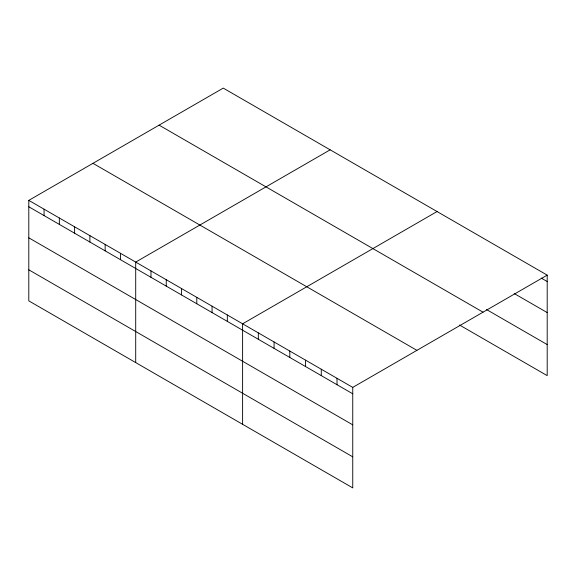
<?xml version="1.0" encoding="UTF-8"?>
<svg xmlns="http://www.w3.org/2000/svg" width="576" height="576" viewBox="0 0 576 576"><rect width="100%" height="100%" fill="white"/><g stroke="black" fill="none" stroke-linecap="round" stroke-linejoin="round"><path stroke-width="0.86" d="M459.533 325.015L547.2 375.631L547.2 275.134L223.25 88.106L28.8 200.369L28.8 300.866L352.75 487.894L352.75 387.396L28.8 200.369M330.156 149.825L135.706 262.087L135.706 362.585M437.062 211.543L242.604 323.813L242.604 424.303M352.75 387.396L547.2 275.134M541.202 278.071L547.2 281.527M514.231 293.551L547.2 312.581M486.511 309.535L547.2 344.578M159.084 125.15L483.034 312.178M92.966 163.325L416.916 350.352M28.8 206.77L352.75 393.797M28.8 237.823L352.75 424.85M28.8 269.813L352.75 456.84M337.01 378.317L337.01 384.71M321.278 369.23L321.278 375.631M305.539 360.144L305.539 366.545M289.807 351.065L289.807 357.458M274.075 341.978L274.075 348.372M258.336 332.892L258.336 339.293M227.333 314.993L227.333 321.386M212.062 306.173L212.062 312.574M196.79 297.36L196.79 303.754M181.519 288.54L181.519 294.941M166.248 279.727L166.248 286.121M150.977 270.907L150.977 277.308M120.427 253.274L120.427 259.668M105.156 244.454L105.156 250.855M89.885 235.642L89.885 242.035M74.614 226.822L74.614 233.222M59.342 218.002L59.342 224.402M44.071 209.189L44.071 215.582"/></g></svg>
